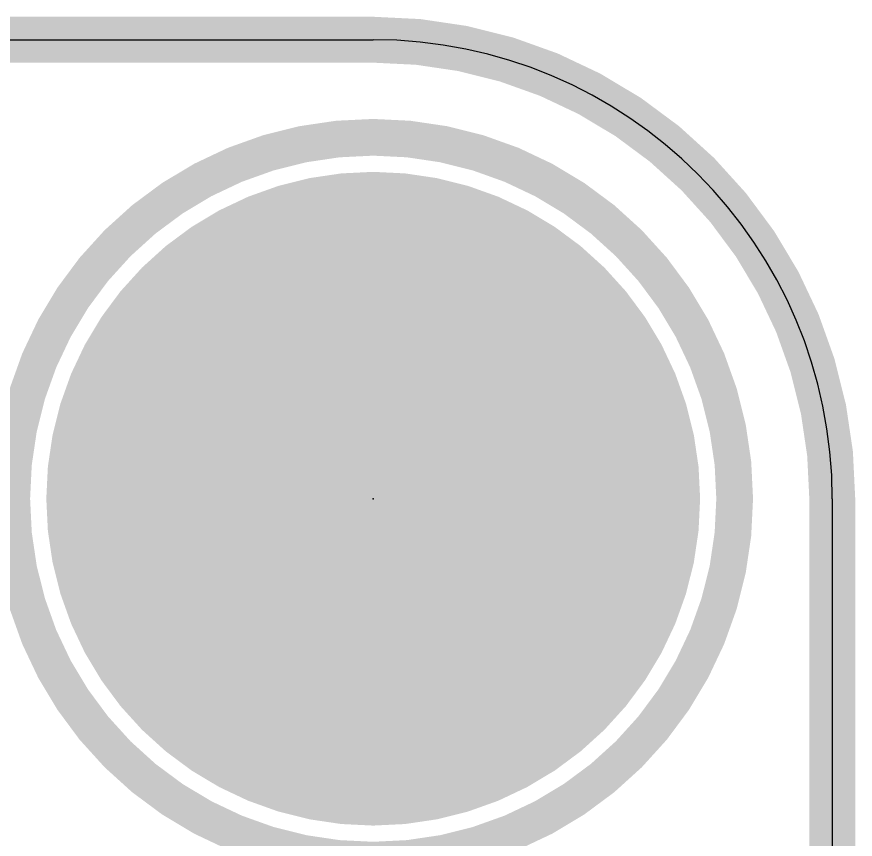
# Model space of a CAD drawing. Extents: x -0.1 to 28.1, y -0.1 to 20.4.
# Drawn here: x 23.428 to 28.067, y 15.896 to 20.447 of the extents above; entities that cross this region are included whole.
import ezdxf

# ---------------------------------------------------------------- set-up
doc = ezdxf.new("R2010")
doc.units = 0
for name, color, linetype in [('1', 12, 'CONTINUOUS'), ('16', 132, 'CONTINUOUS'), ('17', 110, 'CONTINUOUS'), ('20', 53, 'CONTINUOUS'), ('21', 40, 'CONTINUOUS'), ('23', 53, 'CONTINUOUS'), ('29', 253, 'CONTINUOUS')]:
    doc.layers.add(name, color=color, linetype=linetype)

# ---------------------------------------------------------------- blocks, each defined once
blk = doc.blocks.new('ROUNDP')
at = {"const_width": 0.5}
blk.add_lwpolyline([(0, -0.25, 1), (0, 0.25, 1), (0, -0.25)], format="xyb", dxfattribs=at)

msp = doc.modelspace()

# ---------------------------------------------------------------- linework, layer by layer
at = {"layer": '1', "const_width": 0.254}
for points in [[(2.54, 20.32), (25.4, 20.32)], [(27.94, 17.78), (27.94, 2.54)]]:
    msp.add_lwpolyline(points, dxfattribs=at)
at = {"layer": '1'}
for points, const_width in [([(27.94, 17.78, 0.4142), (25.4, 20.32)], 0.254), ([(25.4, 20.3835, 1), (25.4, 20.2565)], 0.127), ([(25.4, 20.2565, 1), (25.4, 20.3835)], 0.127), ([(28.0035, 17.78, 1), (27.8765, 17.78)], 0.127), ([(27.8765, 17.78, 1), (28.0035, 17.78)], 0.127)]:
    msp.add_lwpolyline(points, format="xyb", dxfattribs=dict(at, const_width=const_width))
at = {"layer": '16', "const_width": 0.254}
for points in [[(2.54, 20.32), (25.4, 20.32)], [(27.94, 17.78), (27.94, 2.54)]]:
    msp.add_lwpolyline(points, dxfattribs=at)
at = {"layer": '16'}
for points, const_width in [([(27.94, 17.78, 0.4142), (25.4, 20.32)], 0.254), ([(25.4, 20.3835, 1), (25.4, 20.2565)], 0.127), ([(25.4, 20.2565, 1), (25.4, 20.3835)], 0.127), ([(28.0035, 17.78, 1), (27.8765, 17.78)], 0.127), ([(27.8765, 17.78, 1), (28.0035, 17.78)], 0.127)]:
    msp.add_lwpolyline(points, format="xyb", dxfattribs=dict(at, const_width=const_width))
at = {"layer": '20'}
for p, q in [((2.54, 20.32), (25.4, 20.32)), ((27.94, 17.78), (27.94, 2.54))]:
    msp.add_line(p, q, dxfattribs=at)
msp.add_arc((25.4, 17.78), 2.54, 0, 90, dxfattribs=at)
at = {"layer": '21', "const_width": 0.2032}
msp.add_lwpolyline([(25.4, 15.78, 1), (25.4, 19.78, 1), (25.4, 15.78)], format="xyb", dxfattribs=at)
at = {"layer": '23'}
msp.add_point((25.4, 17.78), dxfattribs=at)

# ---------------------------------------------------------------- block references
at = {"layer": '17', "xscale": 3.516, "yscale": 3.516}
msp.add_blockref('ROUNDP', (25.4, 17.78), dxfattribs=at)
msp.add_blockref('ROUNDP', (25.4, 17.78), dxfattribs=at)
at = {"layer": '29', "xscale": 3.6176, "yscale": 3.6176}
msp.add_blockref('ROUNDP', (25.4, 17.78), dxfattribs=at)

doc.saveas('drawing.dxf')
